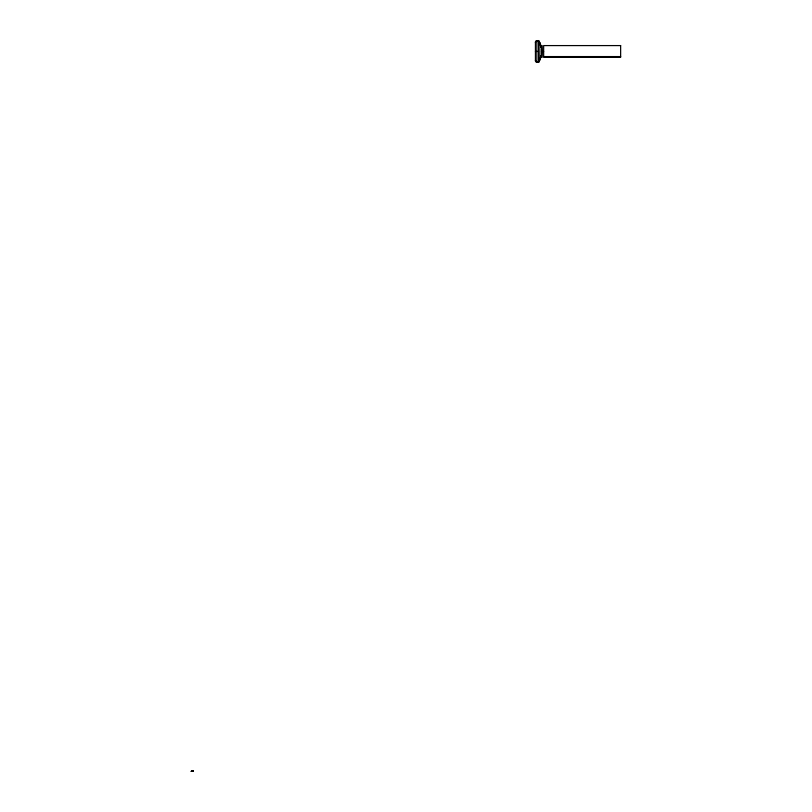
<?xml version="1.0" encoding="UTF-8"?>
<svg xmlns="http://www.w3.org/2000/svg" width="812" height="812" viewBox="0 0 812 812"><rect width="100%" height="100%" fill="white"/><g stroke="black" fill="none" stroke-linecap="round" stroke-linejoin="round"><path stroke-width="1.22" d="M536.884 40.773L536.884 62.209M538.843 42.64L538.518 40.6L538.843 62.098A22.695 22.695 0 0 0 539.615 60.535L540.264 58.89A12.312 12.312 0 0 0 540.68 57.226L540.883 55.531M538.508 61.793L539.432 60.352M538.843 61.61L538.843 60.474M538.843 60.677L538.843 42.031M539.615 60.108L541.442 54.962M539.615 42.792L541.442 47.806L541.442 55.094M541.239 47.279L540.68 45.411L541.34 47.573M538.843 40.793A22.695 22.695 0 0 1 539.615 42.356L540.264 44A12.312 12.312 0 0 1 540.68 45.665L541.239 47.472M538.843 61.885L538.843 61.458A22.695 21.782 0 0 0 539.615 59.956M540.833 56.769L540.68 57.601L541.239 55.602M540.68 57.429L540.853 56.576M192.708 771.014L191.53 770.943M192.079 770.994L193.023 771.014L191.744 770.994M191.744 771.38L193.023 770.994L191.368 771.004L191.967 770.994M191.49 771.004L192.901 771.004M192.545 770.994L193.023 771.004M192.079 771.39L191.368 771.39L193.023 771.39L191.368 771.38L193.023 771.38L191.977 770.943M538.518 40.6L536.884 40.62A1.462 1.462 0 0 0 535.433 42.092L535.433 60.778A1.462 1.462 0 0 0 536.884 62.27L538.518 62.138M535.433 51.45L538.508 51.45M541.452 51.45L543.654 51.45M543.654 56.576L620.642 56.576M192.342 771.38L191.368 771.38L192.221 770.943M538.508 61.641L536.884 61.621A1.462 1.411 0 0 1 535.433 60.22M540.853 46.304L538.782 41.361L536.884 41.27A1.462 1.411 0 0 0 535.433 42.681M540.68 45.533L539.615 42.407M542.183 45.584L542.183 57.307M541.452 46.314L541.452 56.576M541.442 48.588L541.442 54.211M538.843 41.859L538.843 41.432A22.695 21.782 0 0 1 539.432 42.549M540.904 55.47A6.12 0.68 86.8 0 1 540.833 56.444M540.914 45.299A6.141 0.7 -86.6 0 1 541.117 45.634M540.833 46.446A6.12 0.68 -86.8 0 1 540.904 47.421M541.076 57.236A6.141 0.68 86.8 0 1 540.873 57.591M540.873 45.421A6.141 0.599 -87.9 0 1 541.046 46.375M541.025 56.738A6.141 0.599 87.9 0 1 540.873 57.469M620.642 45.584L543.654 45.584L543.654 57.307L620.642 57.307L620.642 45.584"/></g></svg>
